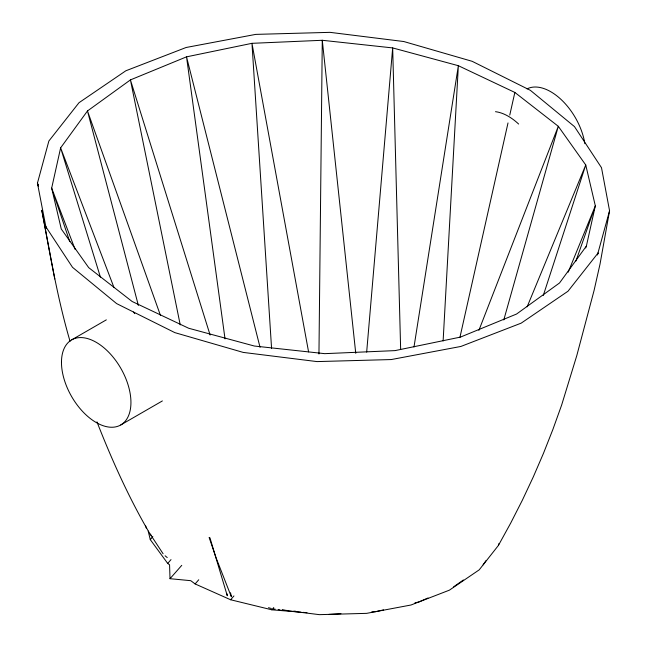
<?xml version="1.0" encoding="UTF-8"?>
<svg xmlns="http://www.w3.org/2000/svg" width="647" height="647" viewBox="0 0 647 647"><rect width="100%" height="100%" fill="white"/><g stroke="black" fill="none" stroke-linecap="round" stroke-linejoin="round"><path stroke-width="0.97" d="M318.955 354.014L322.279 40.284L251.966 43.325L186.53 56.847L130.427 79.904L87.482 110.952L60.624 147.856L51.671 188.107L61.255 228.965L88.704 267.64L132.15 301.502L188.641 328.239L254.328 346.024L324.721 353.658L395.034 350.617L460.47 337.095L516.573 314.03L559.518 282.99L586.376 246.086L595.329 205.835L585.745 164.977L558.296 126.302L514.85 92.44L458.359 65.703L392.672 47.918L322.279 40.284L355.753 353.319M443.122 340.977L458.359 65.703L413.991 347.018M366.671 352.097L392.672 47.918L400.647 349.283M46.139 228.148L37.437 183.158L48.865 141.022L79.015 102.695L125.817 70.798L186.101 47.498L255.743 34.388L330.002 32.35L403.817 41.537L472.156 61.311L530.37 90.329L574.487 126.618L601.5 167.702L609.563 210.785L600.036 264.033L594.083 290.438L576.809 355.535L561.62 405.111L552.902 429.406L543.456 453.361L533.274 476.952L522.372 500.18L510.742 523.011L498.408 545.437L479.209 569.845L449.398 590.161L411.007 605.002L366.655 613.356L319.359 614.65L281.955 610L287.883 610.55M459.928 337.386L508.008 122.938M509.771 115.069L514.85 92.44M498.408 545.437L498.902 543.609M609.563 210.785L597.464 254.821M503.787 319.942L558.296 126.302L478.869 330.407M543.286 295.469L585.745 164.977L527.135 306.84M575.935 261.04L595.329 205.835L568.187 272.193M585.672 247.979L586.376 246.086M597.416 254.805L598.135 252.92L567.985 291.239L521.183 323.144L460.899 346.444L391.257 359.554L316.998 361.592L243.183 352.405L174.844 332.631L116.63 303.605L72.513 267.316L45.5 226.24L46.172 228.14L45.5 226.24M483.131 564.855L485.921 560.706M301.001 612.199L271.853 609.814L230.631 599.761L195.111 583.934L190.76 580.683L170.015 578.693L169.571 564.823L167.702 563.424L150.282 539.63L152.829 536.63M271.853 609.814L273.762 607.565M167.702 563.424L171.002 559.615M230.631 599.761L233.931 595.944M195.111 583.934L198.726 579.777M170.015 578.693L181.75 565.357M463.389 579.971L453.66 586.805M71.647 339.869L106.326 319.853M120.771 424.95L162.381 400.93M428.015 597.982L418.852 601.969L414.929 602.85M383.558 609.886L375.721 611.65L371.742 611.884M329.024 614.383L340.945 613.688M302.998 612.361L306.985 612.685M293.803 611.1L295.776 611.286M273.309 608.924L275.234 609.159M278.113 609.514L280.038 609.757M268.497 607.687L271.384 608.52M165.09 555.789L167.241 557.56M151.18 535.392L149.967 533.791L163.109 553.775M133.541 312.04L134.746 313.649M96.953 421.86C111.923 460.049 128.818 497.697 149.522 533.12M231.302 596.704L216.171 558.054L209.11 537.422L209.952 537.843L227.291 595.758L226.976 593.817M75.133 249.443L51.671 188.107L69.763 241.655M113.872 287.228L60.624 147.856L100.431 277.167M38.513 185.988L37.437 183.158L38.391 186.037M160.496 315.518L87.482 110.952L138.369 305.449M145.494 525.574L146.448 528.445M210.113 335.057L130.427 79.904L180.238 324.907M70.07 341.373C57.462 298.421 50.062 254.206 41.804 210.275L54.76 278.97M260.054 347.342L186.53 56.847L225.027 338.891M148.195 531.09L150.282 539.63M230.518 592.781L231.448 596.663M308.579 351.887L251.966 43.325L271.586 348.555M495.489 111.696A49.123 28.363 60 0 1 518.635 124.046M527.046 88.874A49.123 28.363 60 0 1 561.41 99.792A49.123 28.363 60 0 1 584.856 143.683M61.473 362.36A49.123 28.363 60 0 0 113.573 427.174A49.123 28.363 60 0 0 113.573 357.702A49.123 28.363 60 0 0 61.473 362.36"/></g></svg>
